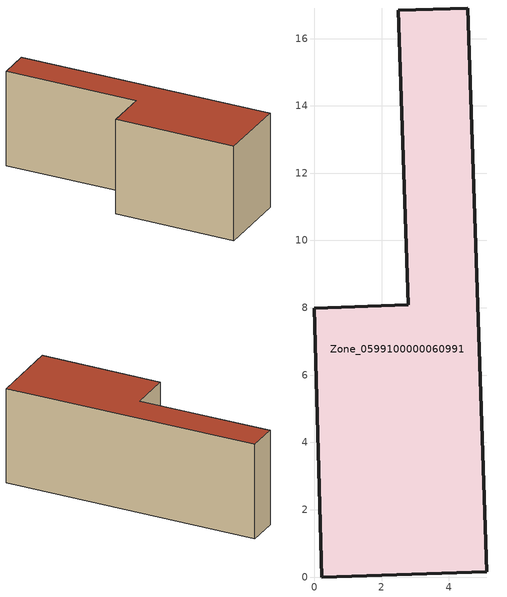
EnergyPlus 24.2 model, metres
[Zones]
Zone_0599100000060991
 floor ground (C_G): 2.79,8.08 2.5,16.84 4.56,16.91 5.12,0.15 0.22,0 0,7.99 z0
 wall outside (C_F): 5.12,0.15 4.56,16.91 2.5,16.84 2.79,8.08 0,7.99 0.22,0 5.12,0.15 z0:6.39
 roof outside (C_R): 0.22,0 5.12,0.15 4.56,16.91 2.5,16.84 2.79,8.08 0,7.99 z6.39
[BUILDING]
Pand.0599100000060991: North Axis=0; Terrain=City; Loads Convergence Tolerance Value=0.04; Temperature Convergence Tolerance Value=0.4; Solar Distribution=FullExterior; Maximum Number of Warmup Days=25; Minimum Number of Warmup Days=1
[Site:Location]
Rotterdam.The.Hague.AP_ZH_NLD Design_Conditions: Latitude=51.96; Longitude=4.45; Time Zone=1; Elevation=-4.5
[SITE:GROUNDTEMPERATURE:BUILDINGSURFACE]
18, 18, 18, 18, 18, 18, 18, 18, 18, 18, 18, 18
[MATERIAL] Thermal Absorptance=0.9; Solar Absorptance=0.7; Visible Absorptance=0.7
Name | Roughness | Thickness | Conductivity | Density | Specific Heat
G.TI.1946 | MediumSmooth | 0.15 | 1 | 540 | 1210
F.TI.1946 | Rough | 0.3 | 0.857143 | 1920 | 840
R.TI.1946 | MediumRough | 0.2 | 0.1 | 1500 | 1000
[CONSTRUCTION]
C_G: G.TI.1946
C_F: F.TI.1946
C_R: R.TI.1946
[ZONE]
Zone_0599100000060991: Type=1; Multiplier=1; Ceiling Height=Autocalculate; Volume=Autocalculate; Floor Area=autocalculate; Part of Total Floor Area=Yes
[ZONEINFILTRATION:DESIGNFLOWRATE]
Infil_Zone_0599100000060991: Zone or ZoneList or Space or SpaceList=Zone_0599100000060991; Schedule=AlwaysOn; Design Flow Rate Calculation Method=Flow/Area; Flow Rate per Floor Area=0.003; Constant Term Coefficient=1; Temperature Term Coefficient=0; Velocity Term Coefficient=0; Velocity Squared Term Coefficient=0
[HVACTEMPLATE:ZONE:IDEALLOADSAIRSYSTEM]
Zone_0599100000060991: Maximum Heating Supply Air Temperature=50; Minimum Cooling Supply Air Temperature=13; Maximum Heating Supply Air Humidity Ratio=0.0156; Minimum Cooling Supply Air Humidity Ratio=0.0077; Heating Limit=NoLimit; Cooling Limit=NoLimit; Dehumidification Control Type=ConstantSensibleHeatRatio; Cooling Sensible Heat Ratio=0.7; Dehumidification Setpoint=60; Humidification Control Type=None; Humidification Setpoint=30; Outdoor Air Method=None; Outdoor Air Flow Rate per Person=0.00944; Outdoor Air Flow Rate per Zone Floor Area=0; Outdoor Air Flow Rate per Zone=0; Demand Controlled Ventilation Type=None; Outdoor Air Economizer Type=NoEconomizer; Heat Recovery Type=None; Sensible Heat Recovery Effectiveness=0.7; Latent Heat Recovery Effectiveness=0.65
[ZONECONTROL:THERMOSTAT]
ThermostatControl_Zone_0599100000060991: Zone or ZoneList=Zone_0599100000060991; Control Type Schedule=DualSetpointControlType; Control 1=Thermostat_Zone_0599100000060991; Temperature Difference Between Cutout And Setpoint=0
[THERMOSTATSETPOINT:DUALSETPOINT]
Thermostat_Zone_0599100000060991: Heating Setpoint Temperature Schedule=HeatingSetpoint_Zone_0599100000060991; Cooling Setpoint Temperature Schedule=CoolingSetpoint_Zone_0599100000060991
[SCHEDULE:COMPACT]
HeatingSetpoint_Zone_0599100000060991: Through: 12/31, For: AllDays, Until: 24:00, 21
CoolingSetpoint_Zone_0599100000060991: Through: 12/31, For: AllDays, Until: 24:00, 24
DualSetpointControlType: Through: 12/31, For: AllDays, Until: 24:00, 4
AlwaysOn: Through: 12/31, For: AllDays, Until: 24:00, 1
